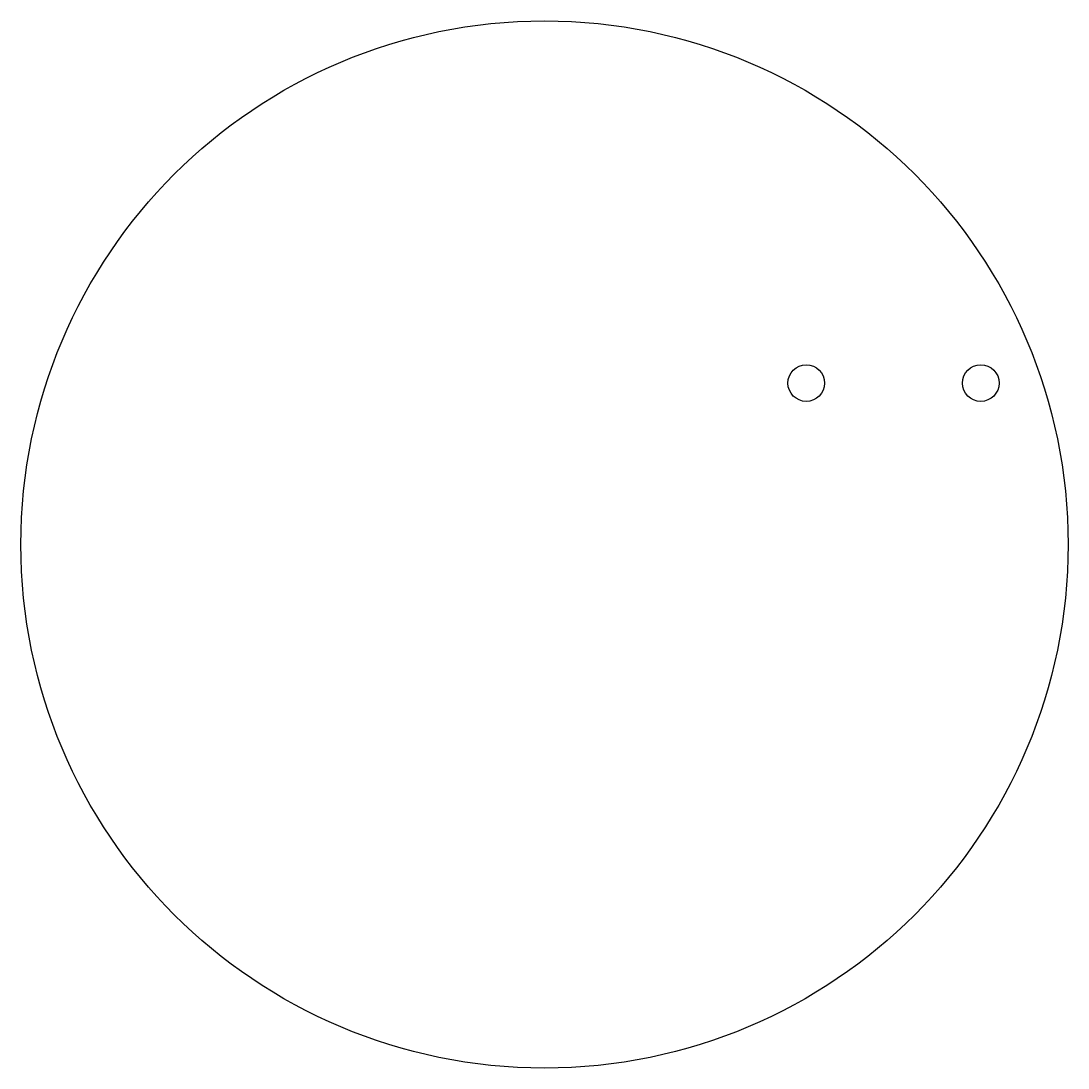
# Model space of a CAD drawing. Header units: millimetres. Extents: x -60 to 60, y -60 to 60.
import ezdxf

# ---------------------------------------------------------------- set-up
doc = ezdxf.new("R2010")
doc.units = ezdxf.units.MM
doc.layers.add('SKJER', color=7, linetype='Continuous')

msp = doc.modelspace()

# ---------------------------------------------------------------- linework, layer by layer
at = {"layer": 'SKJER'}
for centre, radius in [((0, 0), 60), ((30, 18.5), 2.1), ((50, 18.5), 2.1)]:
    msp.add_circle(centre, radius, dxfattribs=at)

doc.saveas('drawing.dxf')
